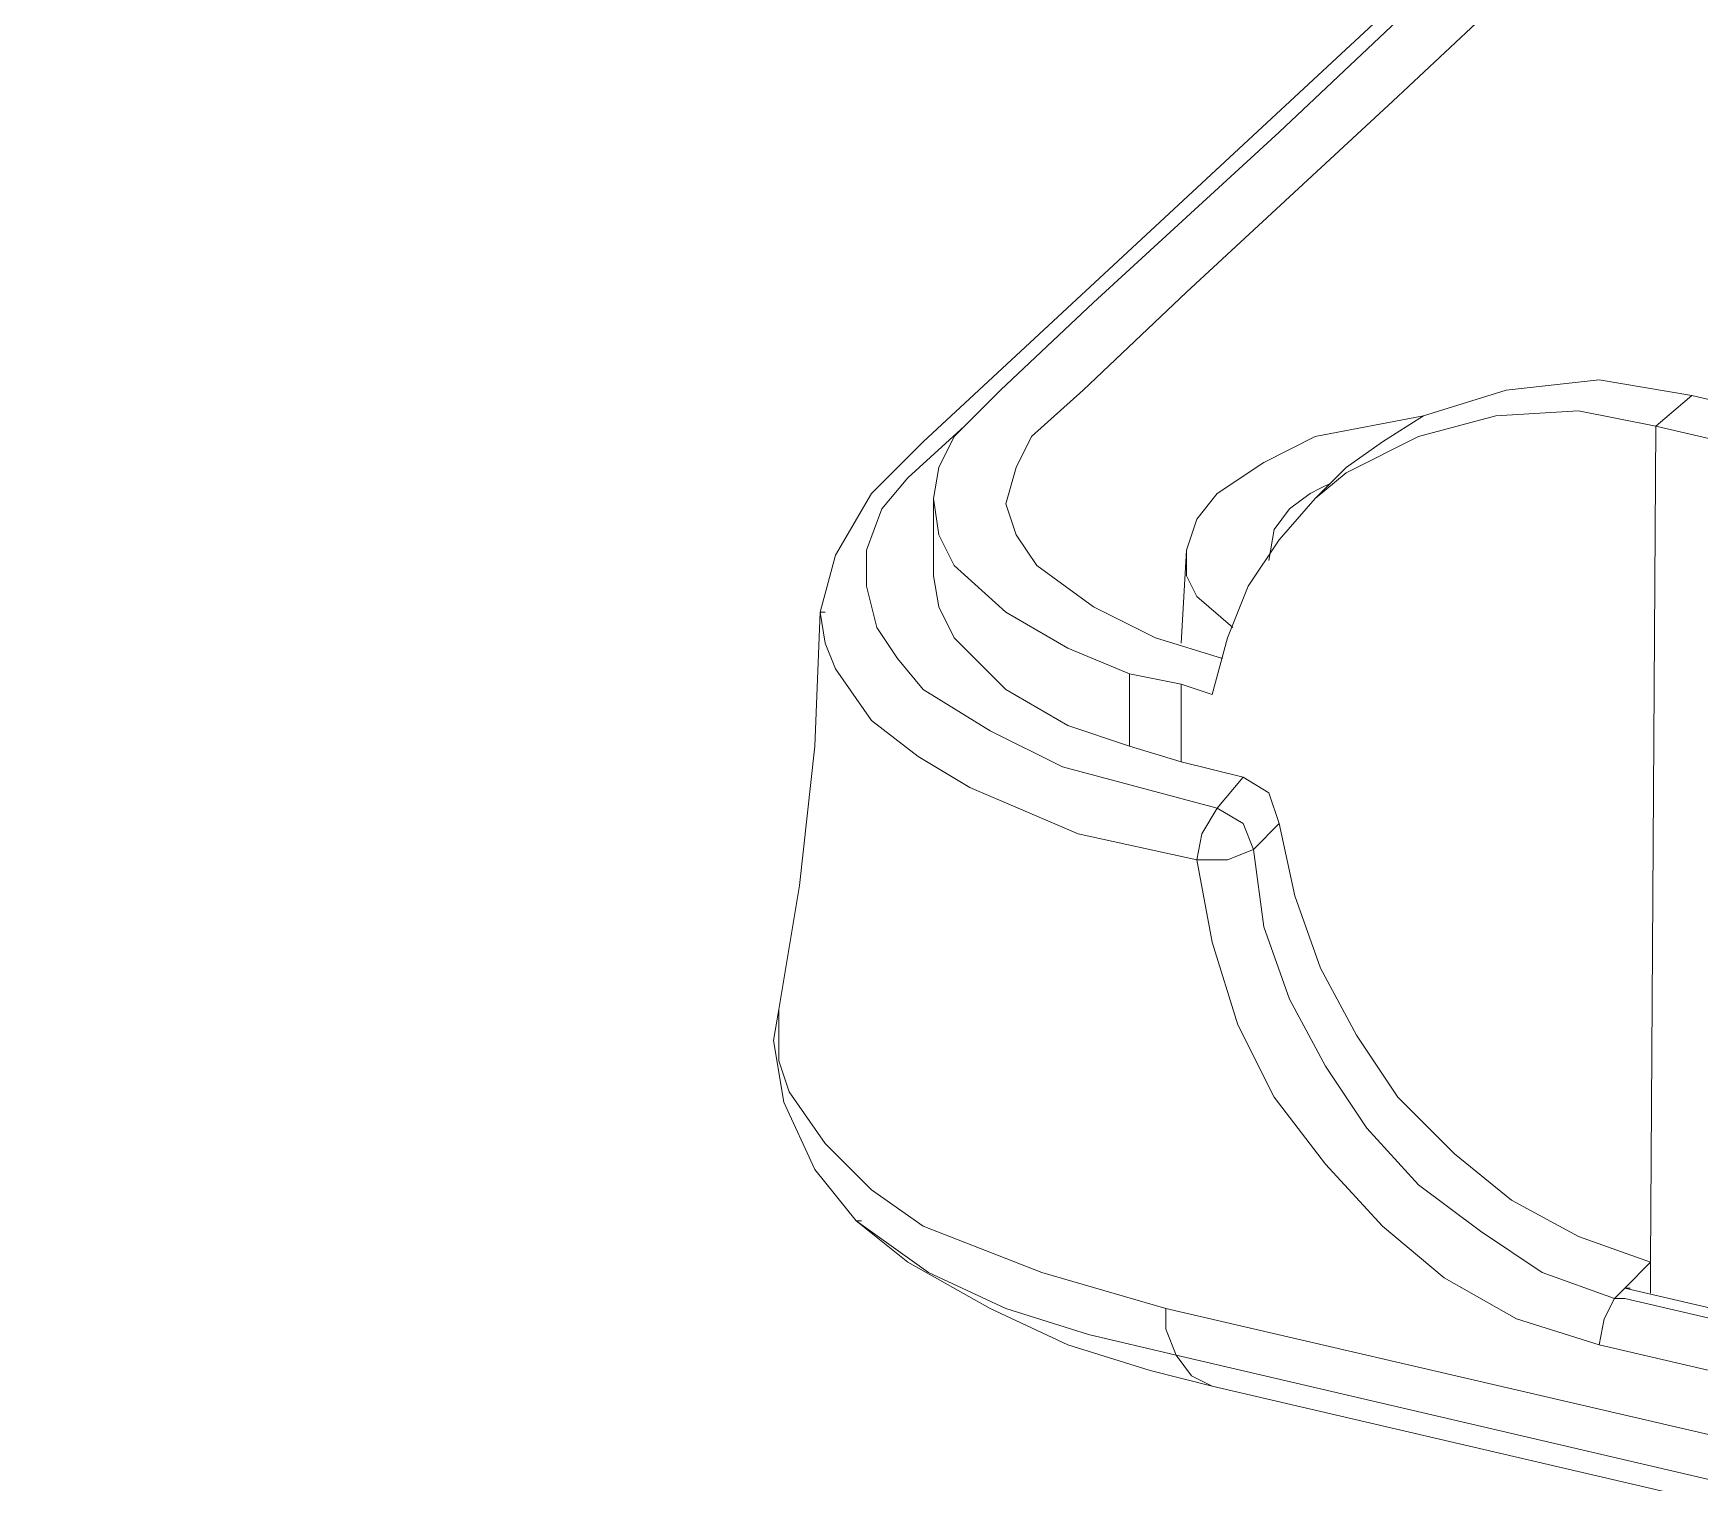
# Model space of a CAD drawing. Header units: centimetres. Extents: x -22.4 to 6.2, y -30.9 to -11.
# Drawn here: x -12.86 to -11.493, y -26.618 to -25.428 of the extents above; entities that cross this region are included whole.
import ezdxf

# ---------------------------------------------------------------- set-up
doc = ezdxf.new("R2010")
doc.units = ezdxf.units.CM
doc.header["$MEASUREMENT"] = 0
doc.layers.add('layer 1', color=7, linetype='Continuous')

msp = doc.modelspace()

# ---------------------------------------------------------------- linework, layer by layer
at = {"layer": 'layer 1', "lineweight": 9}
for points, knots in [([(-21.92211, -30.90598), (-21.92211, -30.90598), (6.24226, -30.90598), (6.24226, -30.90598), (6.24226, -30.90598), (6.24226, -30.90598), (6.24226, -11.33528), (6.24226, -11.33528), (6.24226, -11.33528), (6.24226, -11.33528), (-21.92211, -11.33528), (-21.92211, -11.33528), (-21.92211, -11.33528), (-21.92211, -11.33528), (-21.92211, -30.90598), (-21.92211, -30.90598)], [0, 0, 0, 0, 0.2, 0.2, 0.2, 0.2, 0.4, 0.4, 0.4, 0.4, 0.6, 0.6, 0.6, 0.6, 1, 1, 1, 1]), ([(-10.85992, -24.59514), (-10.85992, -24.59514), (-10.86415, -24.59937), (-10.86415, -24.59937), (-10.86415, -24.59937), (-10.86415, -24.59937), (-10.91072, -24.62901), (-10.91072, -24.62901), (-10.91072, -24.62901), (-10.91072, -24.62901), (-10.94882, -24.66711), (-10.94882, -24.66711), (-10.94882, -24.66711), (-10.94882, -24.66711), (-12.12992, -25.76354), (-12.12992, -25.76354)], [0, 0, 0, 0, 0.2, 0.2, 0.2, 0.2, 0.4, 0.4, 0.4, 0.4, 0.6, 0.6, 0.6, 0.6, 1, 1, 1, 1]), ([(-12.06219, -25.81434), (-12.06219, -25.81434), (-12.05372, -25.78471), (-12.05372, -25.78471), (-12.05372, -25.78471), (-12.05372, -25.78471), (-12.04102, -25.75931), (-12.04102, -25.75931), (-12.04102, -25.75931), (-12.04102, -25.75931), (-11.99869, -25.72121), (-11.99869, -25.72121), (-11.99869, -25.72121), (-11.99869, -25.72121), (-11.91402, -25.64077), (-11.91402, -25.64077), (-11.91402, -25.64077), (-11.91402, -25.64077), (-11.74469, -25.48414), (-11.74469, -25.48414), (-11.74469, -25.48414), (-11.74469, -25.48414), (-11.41025, -25.17087), (-11.41025, -25.17087)], [0, 0, 0, 0, 0.1428571, 0.1428571, 0.1428571, 0.1428571, 0.2857143, 0.2857143, 0.2857143, 0.2857143, 0.4285714, 0.4285714, 0.4285714, 0.4285714, 0.5714286, 0.5714286, 0.5714286, 0.5714286, 0.7142857, 0.7142857, 0.7142857, 0.7142857, 1, 1, 1, 1]), ([(-12.12145, -25.81011), (-12.12145, -25.81011), (-12.11722, -25.78471), (-12.11722, -25.78471), (-12.11722, -25.78471), (-12.11722, -25.78471), (-12.10452, -25.75931), (-12.10452, -25.75931), (-12.10452, -25.75931), (-12.10452, -25.75931), (-12.06642, -25.72121), (-12.06642, -25.72121), (-12.06642, -25.72121), (-12.06642, -25.72121), (-11.99022, -25.64924), (-11.99022, -25.64924), (-11.99022, -25.64924), (-11.99022, -25.64924), (-11.83782, -25.50954), (-11.83782, -25.50954), (-11.83782, -25.50954), (-11.83782, -25.50954), (-11.53302, -25.22167), (-11.53302, -25.22167)], [0, 0, 0, 0, 0.1428571, 0.1428571, 0.1428571, 0.1428571, 0.2857143, 0.2857143, 0.2857143, 0.2857143, 0.4285714, 0.4285714, 0.4285714, 0.4285714, 0.5714286, 0.5714286, 0.5714286, 0.5714286, 0.7142857, 0.7142857, 0.7142857, 0.7142857, 1, 1, 1, 1]), ([(-11.78279, -25.78471), (-11.78279, -25.78471), (-11.75315, -25.76354), (-11.75315, -25.76354), (-11.75315, -25.76354), (-11.75315, -25.76354), (-11.71929, -25.74237), (-11.71929, -25.74237), (-11.71929, -25.74237), (-11.71929, -25.74237), (-11.65155, -25.72121), (-11.65155, -25.72121), (-11.65155, -25.72121), (-11.65155, -25.72121), (-11.57535, -25.71274), (-11.57535, -25.71274), (-11.57535, -25.71274), (-11.57535, -25.71274), (-11.49915, -25.72544), (-11.49915, -25.72544)], [0, 0, 0, 0, 0.1666667, 0.1666667, 0.1666667, 0.1666667, 0.3333333, 0.3333333, 0.3333333, 0.3333333, 0.5, 0.5, 0.5, 0.5, 0.6666667, 0.6666667, 0.6666667, 0.6666667, 1, 1, 1, 1]), ([(-11.71929, -25.74237), (-11.71929, -25.74237), (-11.80819, -25.75931), (-11.80819, -25.75931), (-11.80819, -25.75931), (-11.80819, -25.75931), (-11.85052, -25.78047), (-11.85052, -25.78047), (-11.85052, -25.78047), (-11.85052, -25.78047), (-11.88862, -25.80587), (-11.88862, -25.80587)], [0, 0, 0, 0, 0.25, 0.25, 0.25, 0.25, 0.5, 0.5, 0.5, 0.5, 1, 1, 1, 1]), ([(-11.78279, -25.78894), (-11.78279, -25.78894), (-11.72352, -25.75931), (-11.72352, -25.75931), (-11.72352, -25.75931), (-11.72352, -25.75931), (-11.66002, -25.74237), (-11.66002, -25.74237), (-11.66002, -25.74237), (-11.66002, -25.74237), (-11.59229, -25.73814), (-11.59229, -25.73814), (-11.59229, -25.73814), (-11.59229, -25.73814), (-11.52879, -25.75084), (-11.52879, -25.75084)], [0, 0, 0, 0, 0.2, 0.2, 0.2, 0.2, 0.4, 0.4, 0.4, 0.4, 0.6, 0.6, 0.6, 0.6, 1, 1, 1, 1]), ([(-11.88862, -26.06411), (-11.88862, -26.06411), (-12.01562, -26.03024), (-12.01562, -26.03024), (-12.01562, -26.03024), (-12.01562, -26.03024), (-12.07489, -26.00061), (-12.07489, -26.00061), (-12.07489, -26.00061), (-12.07489, -26.00061), (-12.12992, -25.96674), (-12.12992, -25.96674), (-12.12992, -25.96674), (-12.12992, -25.96674), (-12.15109, -25.94134), (-12.15109, -25.94134), (-12.15109, -25.94134), (-12.15109, -25.94134), (-12.16802, -25.91594), (-12.16802, -25.91594), (-12.16802, -25.91594), (-12.16802, -25.91594), (-12.17649, -25.88207), (-12.17649, -25.88207), (-12.17649, -25.88207), (-12.17649, -25.88207), (-12.17649, -25.85244), (-12.17649, -25.85244), (-12.17649, -25.85244), (-12.17649, -25.85244), (-12.16379, -25.81857), (-12.16379, -25.81857), (-12.16379, -25.81857), (-12.16379, -25.81857), (-12.14262, -25.79317), (-12.14262, -25.79317), (-12.14262, -25.79317), (-12.14262, -25.79317), (-12.09605, -25.75084), (-12.09605, -25.75084)], [0, 0, 0, 0, 0.0909091, 0.0909091, 0.0909091, 0.0909091, 0.1818182, 0.1818182, 0.1818182, 0.1818182, 0.2727273, 0.2727273, 0.2727273, 0.2727273, 0.3636364, 0.3636364, 0.3636364, 0.3636364, 0.4545455, 0.4545455, 0.4545455, 0.4545455, 0.5454545, 0.5454545, 0.5454545, 0.5454545, 0.6363636, 0.6363636, 0.6363636, 0.6363636, 0.7272727, 0.7272727, 0.7272727, 0.7272727, 0.8181818, 0.8181818, 0.8181818, 0.8181818, 1, 1, 1, 1]), ([(-11.52879, -25.75084), (-11.52879, -25.75084), (-11.53302, -26.43664), (-11.53302, -26.43664), (-11.53302, -26.43664), (-11.53302, -26.43664), (-11.53302, -26.46204), (-11.53302, -26.46204)], [0, 0, 0, 0, 0.3333333, 0.3333333, 0.3333333, 0.3333333, 1, 1, 1, 1]), ([(-11.52879, -25.75084), (-11.52879, -25.75084), (-7.90505, -26.59327), (-7.90505, -26.59327), (-7.90505, -26.59327), (-7.90505, -26.59327), (-7.83732, -26.61444), (-7.83732, -26.61444), (-7.83732, -26.61444), (-7.83732, -26.61444), (-7.77382, -26.64407), (-7.77382, -26.64407), (-7.77382, -26.64407), (-7.77382, -26.64407), (-7.71455, -26.68641), (-7.71455, -26.68641), (-7.71455, -26.68641), (-7.71455, -26.68641), (-7.66375, -26.73297), (-7.66375, -26.73297), (-7.66375, -26.73297), (-7.66375, -26.73297), (-7.61719, -26.78801), (-7.61719, -26.78801), (-7.61719, -26.78801), (-7.61719, -26.78801), (-7.57909, -26.85151), (-7.57909, -26.85151), (-7.57909, -26.85151), (-7.57909, -26.85151), (-7.54945, -26.91501), (-7.54945, -26.91501), (-7.54945, -26.91501), (-7.54945, -26.91501), (-7.53252, -26.98697), (-7.53252, -26.98697)], [0, 0, 0, 0, 0.1, 0.1, 0.1, 0.1, 0.2, 0.2, 0.2, 0.2, 0.3, 0.3, 0.3, 0.3, 0.4, 0.4, 0.4, 0.4, 0.5, 0.5, 0.5, 0.5, 0.6, 0.6, 0.6, 0.6, 0.7, 0.7, 0.7, 0.7, 0.8, 0.8, 0.8, 0.8, 1, 1, 1, 1]), ([(-12.12992, -25.76354), (-12.12992, -25.76354), (-12.17225, -25.80587), (-12.17225, -25.80587), (-12.17225, -25.80587), (-12.17225, -25.80587), (-12.20189, -25.85667), (-12.20189, -25.85667), (-12.20189, -25.85667), (-12.20189, -25.85667), (-12.21459, -25.90324), (-12.21459, -25.90324)], [0, 0, 0, 0, 0.25, 0.25, 0.25, 0.25, 0.5, 0.5, 0.5, 0.5, 1, 1, 1, 1]), ([(-11.81242, -25.80587), (-11.81242, -25.80587), (-11.80395, -25.80164), (-11.80395, -25.80164), (-11.80395, -25.80164), (-11.80395, -25.80164), (-11.79549, -25.79741), (-11.79549, -25.79741)], [0, 0, 0, 0, 0.3333333, 0.3333333, 0.3333333, 0.3333333, 1, 1, 1, 1]), ([(-11.96059, -25.95404), (-11.96059, -25.95404), (-12.01139, -25.93287), (-12.01139, -25.93287), (-12.01139, -25.93287), (-12.01139, -25.93287), (-12.06219, -25.90324), (-12.06219, -25.90324), (-12.06219, -25.90324), (-12.06219, -25.90324), (-12.10452, -25.86514), (-12.10452, -25.86514), (-12.10452, -25.86514), (-12.10452, -25.86514), (-12.11722, -25.83974), (-12.11722, -25.83974), (-12.11722, -25.83974), (-12.11722, -25.83974), (-12.12145, -25.81011), (-12.12145, -25.81011)], [0, 0, 0, 0, 0.1666667, 0.1666667, 0.1666667, 0.1666667, 0.3333333, 0.3333333, 0.3333333, 0.3333333, 0.5, 0.5, 0.5, 0.5, 0.6666667, 0.6666667, 0.6666667, 0.6666667, 1, 1, 1, 1]), ([(-11.88439, -25.94134), (-11.88439, -25.94134), (-11.93942, -25.92441), (-11.93942, -25.92441), (-11.93942, -25.92441), (-11.93942, -25.92441), (-11.99022, -25.89901), (-11.99022, -25.89901), (-11.99022, -25.89901), (-11.99022, -25.89901), (-12.03679, -25.86514), (-12.03679, -25.86514), (-12.03679, -25.86514), (-12.03679, -25.86514), (-12.05372, -25.83974), (-12.05372, -25.83974), (-12.05372, -25.83974), (-12.05372, -25.83974), (-12.06219, -25.81434), (-12.06219, -25.81434)], [0, 0, 0, 0, 0.1666667, 0.1666667, 0.1666667, 0.1666667, 0.3333333, 0.3333333, 0.3333333, 0.3333333, 0.5, 0.5, 0.5, 0.5, 0.6666667, 0.6666667, 0.6666667, 0.6666667, 1, 1, 1, 1]), ([(-11.88862, -25.80587), (-11.88862, -25.80587), (-11.90555, -25.82704), (-11.90555, -25.82704), (-11.90555, -25.82704), (-11.90555, -25.82704), (-11.91402, -25.85244), (-11.91402, -25.85244)], [0, 0, 0, 0, 0.3333333, 0.3333333, 0.3333333, 0.3333333, 1, 1, 1, 1]), ([(-11.89285, -25.97097), (-11.89285, -25.97097), (-11.88015, -25.92441), (-11.88015, -25.92441), (-11.88015, -25.92441), (-11.88015, -25.92441), (-11.86322, -25.88207), (-11.86322, -25.88207), (-11.86322, -25.88207), (-11.86322, -25.88207), (-11.83782, -25.84397), (-11.83782, -25.84397), (-11.83782, -25.84397), (-11.83782, -25.84397), (-11.80819, -25.81011), (-11.80819, -25.81011)], [0, 0, 0, 0, 0.2, 0.2, 0.2, 0.2, 0.4, 0.4, 0.4, 0.4, 0.6, 0.6, 0.6, 0.6, 1, 1, 1, 1]), ([(-11.84629, -25.86091), (-11.84629, -25.86091), (-11.84205, -25.83551), (-11.84205, -25.83551), (-11.84205, -25.83551), (-11.84205, -25.83551), (-11.82935, -25.81857), (-11.82935, -25.81857)], [0, 0, 0, 0, 0.3333333, 0.3333333, 0.3333333, 0.3333333, 1, 1, 1, 1]), ([(-11.91402, -25.85244), (-11.91402, -25.85244), (-11.91402, -25.87361), (-11.91402, -25.87361), (-11.91402, -25.87361), (-11.91402, -25.87361), (-11.90555, -25.89054), (-11.90555, -25.89054), (-11.90555, -25.89054), (-11.90555, -25.89054), (-11.87592, -25.91594), (-11.87592, -25.91594)], [0, 0, 0, 0, 0.25, 0.25, 0.25, 0.25, 0.5, 0.5, 0.5, 0.5, 1, 1, 1, 1]), ([(-12.12145, -25.87361), (-12.12145, -25.87361), (-12.11722, -25.89901), (-12.11722, -25.89901), (-12.11722, -25.89901), (-12.11722, -25.89901), (-12.10452, -25.92441), (-12.10452, -25.92441), (-12.10452, -25.92441), (-12.10452, -25.92441), (-12.06219, -25.96674), (-12.06219, -25.96674), (-12.06219, -25.96674), (-12.06219, -25.96674), (-12.01139, -25.99637), (-12.01139, -25.99637), (-12.01139, -25.99637), (-12.01139, -25.99637), (-11.96059, -26.01331), (-11.96059, -26.01331)], [0, 0, 0, 0, 0.1666667, 0.1666667, 0.1666667, 0.1666667, 0.3333333, 0.3333333, 0.3333333, 0.3333333, 0.5, 0.5, 0.5, 0.5, 0.6666667, 0.6666667, 0.6666667, 0.6666667, 1, 1, 1, 1]), ([(-12.21459, -25.90324), (-12.21459, -25.90324), (-12.21882, -26.01331), (-12.21882, -26.01331), (-12.21882, -26.01331), (-12.21882, -26.01331), (-12.23152, -26.12761), (-12.23152, -26.12761), (-12.23152, -26.12761), (-12.23152, -26.12761), (-12.24845, -26.22921), (-12.24845, -26.22921)], [0, 0, 0, 0, 0.25, 0.25, 0.25, 0.25, 0.5, 0.5, 0.5, 0.5, 1, 1, 1, 1]), ([(-7.60025, -27.10974), (-7.60025, -27.10974), (-7.61295, -27.16901), (-7.61295, -27.16901), (-7.61295, -27.16901), (-7.61295, -27.16901), (-7.63835, -27.22404), (-7.63835, -27.22404), (-7.63835, -27.22404), (-7.63835, -27.22404), (-7.67645, -27.27061), (-7.67645, -27.27061), (-7.67645, -27.27061), (-7.67645, -27.27061), (-7.72302, -27.30871), (-7.72302, -27.30871), (-7.72302, -27.30871), (-7.72302, -27.30871), (-7.77805, -27.33834), (-7.77805, -27.33834), (-7.77805, -27.33834), (-7.77805, -27.33834), (-7.83732, -27.35103), (-7.83732, -27.35103), (-7.83732, -27.35103), (-7.83732, -27.35103), (-7.89659, -27.35526), (-7.89659, -27.35526), (-7.89659, -27.35526), (-7.89659, -27.35526), (-7.95585, -27.34679), (-7.95585, -27.34679), (-7.95585, -27.34679), (-7.95585, -27.34679), (-11.57535, -26.50437), (-11.57535, -26.50437), (-11.57535, -26.50437), (-11.57535, -26.50437), (-11.64309, -26.48321), (-11.64309, -26.48321), (-11.64309, -26.48321), (-11.64309, -26.48321), (-11.70235, -26.44934), (-11.70235, -26.44934), (-11.70235, -26.44934), (-11.70235, -26.44934), (-11.75315, -26.40701), (-11.75315, -26.40701), (-11.75315, -26.40701), (-11.75315, -26.40701), (-11.79972, -26.35621), (-11.79972, -26.35621), (-11.79972, -26.35621), (-11.79972, -26.35621), (-11.84205, -26.30117), (-11.84205, -26.30117), (-11.84205, -26.30117), (-11.84205, -26.30117), (-11.87169, -26.24191), (-11.87169, -26.24191), (-11.87169, -26.24191), (-11.87169, -26.24191), (-11.89285, -26.17417), (-11.89285, -26.17417), (-11.89285, -26.17417), (-11.89285, -26.17417), (-11.90555, -26.10644), (-11.90555, -26.10644), (-11.90555, -26.10644), (-11.90555, -26.10644), (-12.00292, -26.08527), (-12.00292, -26.08527), (-12.00292, -26.08527), (-12.00292, -26.08527), (-12.09182, -26.04717), (-12.09182, -26.04717), (-12.09182, -26.04717), (-12.09182, -26.04717), (-12.13415, -26.02177), (-12.13415, -26.02177), (-12.13415, -26.02177), (-12.13415, -26.02177), (-12.17225, -25.99214), (-12.17225, -25.99214), (-12.17225, -25.99214), (-12.17225, -25.99214), (-12.20189, -25.94981), (-12.20189, -25.94981), (-12.20189, -25.94981), (-12.20189, -25.94981), (-12.21035, -25.92864), (-12.21035, -25.92864), (-12.21035, -25.92864), (-12.21035, -25.92864), (-12.21459, -25.90324), (-12.21459, -25.90324)], [0, 0, 0, 0, 0.04, 0.04, 0.04, 0.04, 0.08, 0.08, 0.08, 0.08, 0.12, 0.12, 0.12, 0.12, 0.16, 0.16, 0.16, 0.16, 0.2, 0.2, 0.2, 0.2, 0.24, 0.24, 0.24, 0.24, 0.28, 0.28, 0.28, 0.28, 0.32, 0.32, 0.32, 0.32, 0.36, 0.36, 0.36, 0.36, 0.4, 0.4, 0.4, 0.4, 0.44, 0.44, 0.44, 0.44, 0.48, 0.48, 0.48, 0.48, 0.52, 0.52, 0.52, 0.52, 0.56, 0.56, 0.56, 0.56, 0.6, 0.6, 0.6, 0.6, 0.64, 0.64, 0.64, 0.64, 0.68, 0.68, 0.68, 0.68, 0.72, 0.72, 0.72, 0.72, 0.76, 0.76, 0.76, 0.76, 0.8, 0.8, 0.8, 0.8, 0.84, 0.84, 0.84, 0.84, 0.88, 0.88, 0.88, 0.88, 0.92, 0.92, 0.92, 0.92, 1, 1, 1, 1]), ([(-11.86745, -26.03871), (-11.86745, -26.03871), (-11.84629, -26.05141), (-11.84629, -26.05141), (-11.84629, -26.05141), (-11.84629, -26.05141), (-11.83782, -26.07681), (-11.83782, -26.07681)], [0, 0, 0, 0, 0.3333333, 0.3333333, 0.3333333, 0.3333333, 1, 1, 1, 1]), ([(-11.85899, -26.09797), (-11.85899, -26.09797), (-11.86745, -26.07681), (-11.86745, -26.07681), (-11.86745, -26.07681), (-11.86745, -26.07681), (-11.88862, -26.06411), (-11.88862, -26.06411), (-11.88862, -26.06411), (-11.88862, -26.06411), (-11.90132, -26.08527), (-11.90132, -26.08527), (-11.90132, -26.08527), (-11.90132, -26.08527), (-11.90555, -26.10644), (-11.90555, -26.10644), (-11.90555, -26.10644), (-11.90555, -26.10644), (-11.88015, -26.10644), (-11.88015, -26.10644), (-11.88015, -26.10644), (-11.88015, -26.10644), (-11.85899, -26.09797), (-11.85899, -26.09797)], [0, 0, 0, 0, 0.1428571, 0.1428571, 0.1428571, 0.1428571, 0.2857143, 0.2857143, 0.2857143, 0.2857143, 0.4285714, 0.4285714, 0.4285714, 0.4285714, 0.5714286, 0.5714286, 0.5714286, 0.5714286, 0.7142857, 0.7142857, 0.7142857, 0.7142857, 1, 1, 1, 1]), ([(-11.83782, -26.07681), (-11.83782, -26.07681), (-11.82512, -26.13607), (-11.82512, -26.13607), (-11.82512, -26.13607), (-11.82512, -26.13607), (-11.80395, -26.19534), (-11.80395, -26.19534), (-11.80395, -26.19534), (-11.80395, -26.19534), (-11.77432, -26.25037), (-11.77432, -26.25037), (-11.77432, -26.25037), (-11.77432, -26.25037), (-11.74045, -26.30117), (-11.74045, -26.30117), (-11.74045, -26.30117), (-11.74045, -26.30117), (-11.69389, -26.34774), (-11.69389, -26.34774), (-11.69389, -26.34774), (-11.69389, -26.34774), (-11.64732, -26.38584), (-11.64732, -26.38584), (-11.64732, -26.38584), (-11.64732, -26.38584), (-11.59229, -26.41547), (-11.59229, -26.41547), (-11.59229, -26.41547), (-11.59229, -26.41547), (-11.53302, -26.43664), (-11.53302, -26.43664)], [0, 0, 0, 0, 0.1111111, 0.1111111, 0.1111111, 0.1111111, 0.2222222, 0.2222222, 0.2222222, 0.2222222, 0.3333333, 0.3333333, 0.3333333, 0.3333333, 0.4444444, 0.4444444, 0.4444444, 0.4444444, 0.5555556, 0.5555556, 0.5555556, 0.5555556, 0.6666667, 0.6666667, 0.6666667, 0.6666667, 0.7777778, 0.7777778, 0.7777778, 0.7777778, 1, 1, 1, 1]), ([(-11.56265, -26.46627), (-11.56265, -26.46627), (-11.62192, -26.44511), (-11.62192, -26.44511), (-11.62192, -26.44511), (-11.62192, -26.44511), (-11.67272, -26.41124), (-11.67272, -26.41124), (-11.67272, -26.41124), (-11.67272, -26.41124), (-11.72352, -26.37314), (-11.72352, -26.37314), (-11.72352, -26.37314), (-11.72352, -26.37314), (-11.76585, -26.32657), (-11.76585, -26.32657), (-11.76585, -26.32657), (-11.76585, -26.32657), (-11.79972, -26.27577), (-11.79972, -26.27577), (-11.79972, -26.27577), (-11.79972, -26.27577), (-11.82935, -26.22074), (-11.82935, -26.22074), (-11.82935, -26.22074), (-11.82935, -26.22074), (-11.85052, -26.16147), (-11.85052, -26.16147), (-11.85052, -26.16147), (-11.85052, -26.16147), (-11.85899, -26.09797), (-11.85899, -26.09797)], [0, 0, 0, 0, 0.1111111, 0.1111111, 0.1111111, 0.1111111, 0.2222222, 0.2222222, 0.2222222, 0.2222222, 0.3333333, 0.3333333, 0.3333333, 0.3333333, 0.4444444, 0.4444444, 0.4444444, 0.4444444, 0.5555556, 0.5555556, 0.5555556, 0.5555556, 0.6666667, 0.6666667, 0.6666667, 0.6666667, 0.7777778, 0.7777778, 0.7777778, 0.7777778, 1, 1, 1, 1]), ([(-12.24845, -26.22921), (-12.24845, -26.22921), (-12.25269, -26.25461), (-12.25269, -26.25461), (-12.25269, -26.25461), (-12.25269, -26.25461), (-12.24422, -26.30541), (-12.24422, -26.30541), (-12.24422, -26.30541), (-12.24422, -26.30541), (-12.21882, -26.36044), (-12.21882, -26.36044), (-12.21882, -26.36044), (-12.21882, -26.36044), (-12.18495, -26.40277), (-12.18495, -26.40277)], [0, 0, 0, 0, 0.2, 0.2, 0.2, 0.2, 0.4, 0.4, 0.4, 0.4, 0.6, 0.6, 0.6, 0.6, 1, 1, 1, 1]), ([(-11.93095, -26.47474), (-11.93095, -26.47474), (-12.03255, -26.44511), (-12.03255, -26.44511), (-12.03255, -26.44511), (-12.03255, -26.44511), (-12.12992, -26.40701), (-12.12992, -26.40701), (-12.12992, -26.40701), (-12.12992, -26.40701), (-12.17225, -26.37737), (-12.17225, -26.37737), (-12.17225, -26.37737), (-12.17225, -26.37737), (-12.21035, -26.33927), (-12.21035, -26.33927), (-12.21035, -26.33927), (-12.21035, -26.33927), (-12.23999, -26.29694), (-12.23999, -26.29694), (-12.23999, -26.29694), (-12.23999, -26.29694), (-12.24845, -26.27154), (-12.24845, -26.27154), (-12.24845, -26.27154), (-12.24845, -26.27154), (-12.24845, -26.24614), (-12.24845, -26.24614)], [0, 0, 0, 0, 0.125, 0.125, 0.125, 0.125, 0.25, 0.25, 0.25, 0.25, 0.375, 0.375, 0.375, 0.375, 0.5, 0.5, 0.5, 0.5, 0.625, 0.625, 0.625, 0.625, 0.75, 0.75, 0.75, 0.75, 1, 1, 1, 1]), ([(-11.92249, -26.51284), (-11.92249, -26.51284), (-11.99445, -26.49591), (-11.99445, -26.49591), (-11.99445, -26.49591), (-11.99445, -26.49591), (-12.06219, -26.47474), (-12.06219, -26.47474), (-12.06219, -26.47474), (-12.06219, -26.47474), (-12.12569, -26.44511), (-12.12569, -26.44511), (-12.12569, -26.44511), (-12.12569, -26.44511), (-12.18495, -26.40277), (-12.18495, -26.40277)], [0, 0, 0, 0, 0.2, 0.2, 0.2, 0.2, 0.4, 0.4, 0.4, 0.4, 0.6, 0.6, 0.6, 0.6, 1, 1, 1, 1]), ([(-12.18495, -26.40277), (-12.18495, -26.40277), (-12.14262, -26.43664), (-12.14262, -26.43664), (-12.14262, -26.43664), (-12.14262, -26.43664), (-12.07489, -26.47474), (-12.07489, -26.47474), (-12.07489, -26.47474), (-12.07489, -26.47474), (-12.01139, -26.50437), (-12.01139, -26.50437), (-12.01139, -26.50437), (-12.01139, -26.50437), (-11.94365, -26.52554), (-11.94365, -26.52554)], [0, 0, 0, 0, 0.2, 0.2, 0.2, 0.2, 0.4, 0.4, 0.4, 0.4, 0.6, 0.6, 0.6, 0.6, 1, 1, 1, 1]), ([(-11.56265, -26.46627), (-11.56265, -26.46627), (-11.55419, -26.45781), (-11.55419, -26.45781), (-11.55419, -26.45781), (-11.55419, -26.45781), (-11.53302, -26.43664), (-11.53302, -26.43664)], [0, 0, 0, 0, 0.3333333, 0.3333333, 0.3333333, 0.3333333, 1, 1, 1, 1]), ([(-11.57535, -26.50437), (-11.57535, -26.50437), (-11.57112, -26.48321), (-11.57112, -26.48321), (-11.57112, -26.48321), (-11.57112, -26.48321), (-11.56265, -26.46627), (-11.56265, -26.46627)], [0, 0, 0, 0, 0.3333333, 0.3333333, 0.3333333, 0.3333333, 1, 1, 1, 1]), ([(-11.56265, -26.46627), (-11.56265, -26.46627), (-11.55842, -26.46627), (-11.55842, -26.46627), (-11.55842, -26.46627), (-11.55842, -26.46627), (-11.55419, -26.46627), (-11.55419, -26.46627), (-11.55419, -26.46627), (-11.55419, -26.46627), (-7.93892, -27.30871), (-7.93892, -27.30871)], [0, 0, 0, 0, 0.25, 0.25, 0.25, 0.25, 0.5, 0.5, 0.5, 0.5, 1, 1, 1, 1]), ([(-11.92249, -26.51284), (-11.92249, -26.51284), (-11.93095, -26.49167), (-11.93095, -26.49167), (-11.93095, -26.49167), (-11.93095, -26.49167), (-11.93095, -26.47474), (-11.93095, -26.47474)], [0, 0, 0, 0, 0.3333333, 0.3333333, 0.3333333, 0.3333333, 1, 1, 1, 1]), ([(-11.92249, -26.51284), (-11.92249, -26.51284), (-11.90979, -26.52977), (-11.90979, -26.52977), (-11.90979, -26.52977), (-11.90979, -26.52977), (-11.89285, -26.53824), (-11.89285, -26.53824)], [0, 0, 0, 0, 0.3333333, 0.3333333, 0.3333333, 0.3333333, 1, 1, 1, 1])]:
    msp.add_open_spline(points, degree=3, knots=knots, dxfattribs=at)
for points in [[(-11.49915, -25.72544), (-11.49915, -25.72544), (-11.52879, -25.75084), (-11.52879, -25.75084)], [(-7.87965, -26.56787), (-7.87965, -26.56787), (-11.49915, -25.72544), (-11.49915, -25.72544)], [(-11.80819, -25.81011), (-11.80819, -25.81011), (-11.78279, -25.78471), (-11.78279, -25.78471)], [(-11.78279, -25.78894), (-11.78279, -25.78894), (-11.80819, -25.81011), (-11.80819, -25.81011)], [(-12.12145, -25.81011), (-12.12145, -25.81011), (-12.12145, -25.87361), (-12.12145, -25.87361)], [(-11.82935, -25.81857), (-11.82935, -25.81857), (-11.81242, -25.80587), (-11.81242, -25.80587)], [(-11.91825, -25.92864), (-11.91825, -25.92864), (-11.91402, -25.85244), (-11.91402, -25.85244)], [(-12.21459, -25.90324), (-12.21459, -25.90324), (-12.21035, -25.90324), (-12.21035, -25.90324)], [(-11.96059, -25.95404), (-11.96059, -25.95404), (-11.91825, -25.96251), (-11.91825, -25.96251)], [(-11.96059, -26.01331), (-11.96059, -26.01331), (-11.96059, -25.95404), (-11.96059, -25.95404)], [(-11.89285, -25.97097), (-11.89285, -25.97097), (-11.91825, -25.96251), (-11.91825, -25.96251)], [(-11.91825, -26.02601), (-11.91825, -26.02601), (-11.91825, -25.96251), (-11.91825, -25.96251)], [(-11.91825, -26.02601), (-11.91825, -26.02601), (-11.96059, -26.01331), (-11.96059, -26.01331)], [(-11.86745, -26.03871), (-11.86745, -26.03871), (-11.91825, -26.02601), (-11.91825, -26.02601)], [(-11.88862, -26.06411), (-11.88862, -26.06411), (-11.86745, -26.03871), (-11.86745, -26.03871)], [(-11.85899, -26.09797), (-11.85899, -26.09797), (-11.83782, -26.07681), (-11.83782, -26.07681)], [(-12.24845, -26.22921), (-12.24845, -26.22921), (-12.24845, -26.24614), (-12.24845, -26.24614)], [(-12.18495, -26.40277), (-12.18495, -26.40277), (-12.18072, -26.40277), (-12.18072, -26.40277)], [(-11.55419, -26.45781), (-11.55419, -26.45781), (-11.54995, -26.45781), (-11.54995, -26.45781)], [(-7.93469, -27.30024), (-7.93469, -27.30024), (-11.55419, -26.45781), (-11.55419, -26.45781)], [(-7.60872, -27.47803), (-7.60872, -27.47803), (-11.93095, -26.47474), (-11.93095, -26.47474)], [(-7.60449, -27.52036), (-7.60449, -27.52036), (-11.92249, -26.51284), (-11.92249, -26.51284)], [(-11.94365, -26.52554), (-11.94365, -26.52554), (-11.89285, -26.53824), (-11.89285, -26.53824)], [(-11.89285, -26.53824), (-11.89285, -26.53824), (-7.57062, -27.54576), (-7.57062, -27.54576)]]:
    msp.add_open_spline(points, degree=3, dxfattribs=at)

doc.saveas('drawing.dxf')
